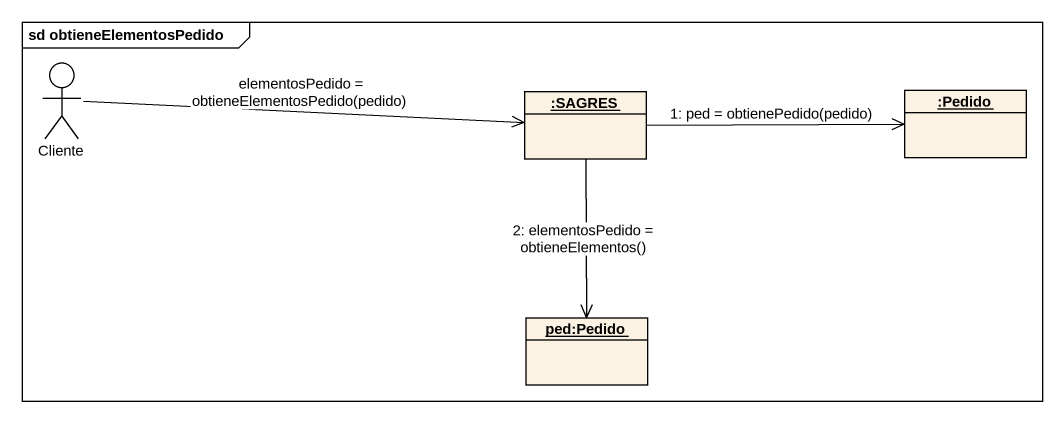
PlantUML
@startuml
mainframe sd obtieneElementosPedido
allowmixing
hide circle
hide empty members
actor Cliente
object ":SAGRES" as SAGRES
object ":Pedido" as Pedido
object "ped:Pedido" as ped_Pedido
Cliente -right-> SAGRES : elementosPedido = obtieneElementosPedido(pedido)
SAGRES -right-> Pedido : 1: ped = obtienePedido(pedido)
SAGRES --> ped_Pedido : 2: elementosPedido = obtieneElementos()
@enduml
